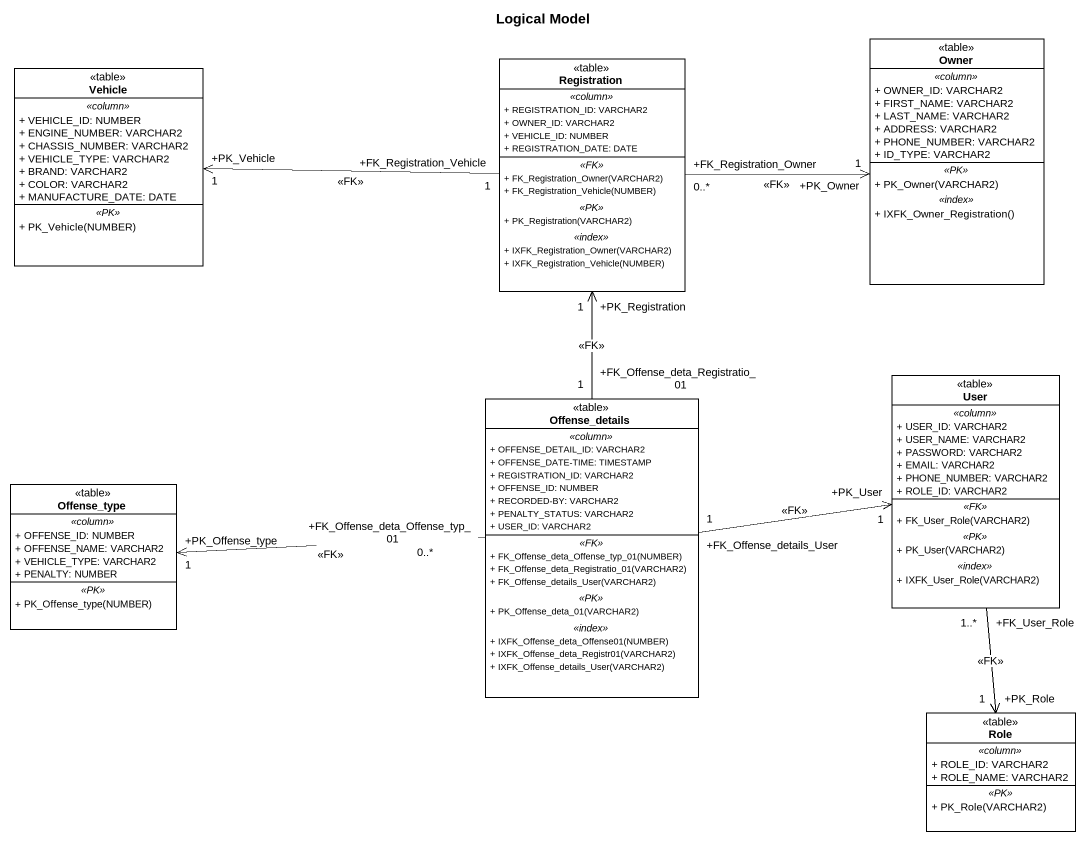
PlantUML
@startuml
title Logical Model
hide circle
hide empty members
skinparam classAttributeIconSize 0
class Owner <<table>> {
  .. <<column>> ..
  + OWNER_ID: VARCHAR2
  + FIRST_NAME: VARCHAR2
  + LAST_NAME: VARCHAR2
  + ADDRESS: VARCHAR2
  + PHONE_NUMBER: VARCHAR2
  + ID_TYPE: VARCHAR2
  .. <<PK>> ..
  + PK_Owner(VARCHAR2)
  .. <<index>> ..
  + IXFK_Owner_Registration()
}
class Vehicle <<table>> {
  .. <<column>> ..
  + VEHICLE_ID: NUMBER
  + ENGINE_NUMBER: VARCHAR2
  + CHASSIS_NUMBER: VARCHAR2
  + VEHICLE_TYPE: VARCHAR2
  + BRAND: VARCHAR2
  + COLOR: VARCHAR2
  + MANUFACTURE_DATE: DATE
  .. <<PK>> ..
  + PK_Vehicle(NUMBER)
}
class Registration <<table>> {
  .. <<column>> ..
  + REGISTRATION_ID: VARCHAR2
  + OWNER_ID: VARCHAR2
  + VEHICLE_ID: NUMBER
  + REGISTRATION_DATE: DATE
  .. <<FK>> ..
  + FK_Registration_Owner(VARCHAR2)
  + FK_Registration_Vehicle(NUMBER)
  .. <<PK>> ..
  + PK_Registration(VARCHAR2)
  .. <<index>> ..
  + IXFK_Registration_Owner(VARCHAR2)
  + IXFK_Registration_Vehicle(NUMBER)
}
class Offense_details <<table>> {
  .. <<column>> ..
  + OFFENSE_DETAIL_ID: VARCHAR2
  + OFFENSE_DATE-TIME: TIMESTAMP
  + REGISTRATION_ID: VARCHAR2
  + OFFENSE_ID: NUMBER
  + RECORDED-BY: VARCHAR2
  + PENALTY_STATUS: VARCHAR2
  + USER_ID: VARCHAR2
  .. <<FK>> ..
  + FK_Offense_deta_Offense_typ_01(NUMBER)
  + FK_Offense_deta_Registratio_01(VARCHAR2)
  + FK_Offense_details_User(VARCHAR2)
  .. <<PK>> ..
  + PK_Offense_deta_01(VARCHAR2)
  .. <<index>> ..
  + IXFK_Offense_deta_Offense01(NUMBER)
  + IXFK_Offense_deta_Registr01(VARCHAR2)
  + IXFK_Offense_details_User(VARCHAR2)
}
class User <<table>> {
  .. <<column>> ..
  + USER_ID: VARCHAR2
  + USER_NAME: VARCHAR2
  + PASSWORD: VARCHAR2
  + EMAIL: VARCHAR2
  + PHONE_NUMBER: VARCHAR2
  + ROLE_ID: VARCHAR2
  .. <<FK>> ..
  + FK_User_Role(VARCHAR2)
  .. <<PK>> ..
  + PK_User(VARCHAR2)
  .. <<index>> ..
  + IXFK_User_Role(VARCHAR2)
}
class Offense_type <<table>> {
  .. <<column>> ..
  + OFFENSE_ID: NUMBER
  + OFFENSE_NAME: VARCHAR2
  + VEHICLE_TYPE: VARCHAR2
  + PENALTY: NUMBER
  .. <<PK>> ..
  + PK_Offense_type(NUMBER)
}
class Role <<table>> {
  .. <<column>> ..
  + ROLE_ID: VARCHAR2
  + ROLE_NAME: VARCHAR2
  .. <<PK>> ..
  + PK_Role(VARCHAR2)
}
Registration "+FK_Registration_Owner\n0..*" -right-> "+PK_Owner\n1" Owner : <<FK>>
Registration "+FK_Registration_Vehicle\n1" -left-> "+PK_Vehicle\n1" Vehicle : <<FK>>
Offense_details "+FK_Offense_deta_Registratio_01\n1" -up-> "+PK_Registration\n1" Registration : <<FK>>
Offense_details "+FK_Offense_details_User\n1" -right-> "+PK_User\n1" User : <<FK>>
Offense_details "+FK_Offense_deta_Offense_typ_01\n0..*" -left-> "+PK_Offense_type\n1" Offense_type : <<FK>>
User "+FK_User_Role\n1..*" --> "+PK_Role\n1" Role : <<FK>>
@enduml
